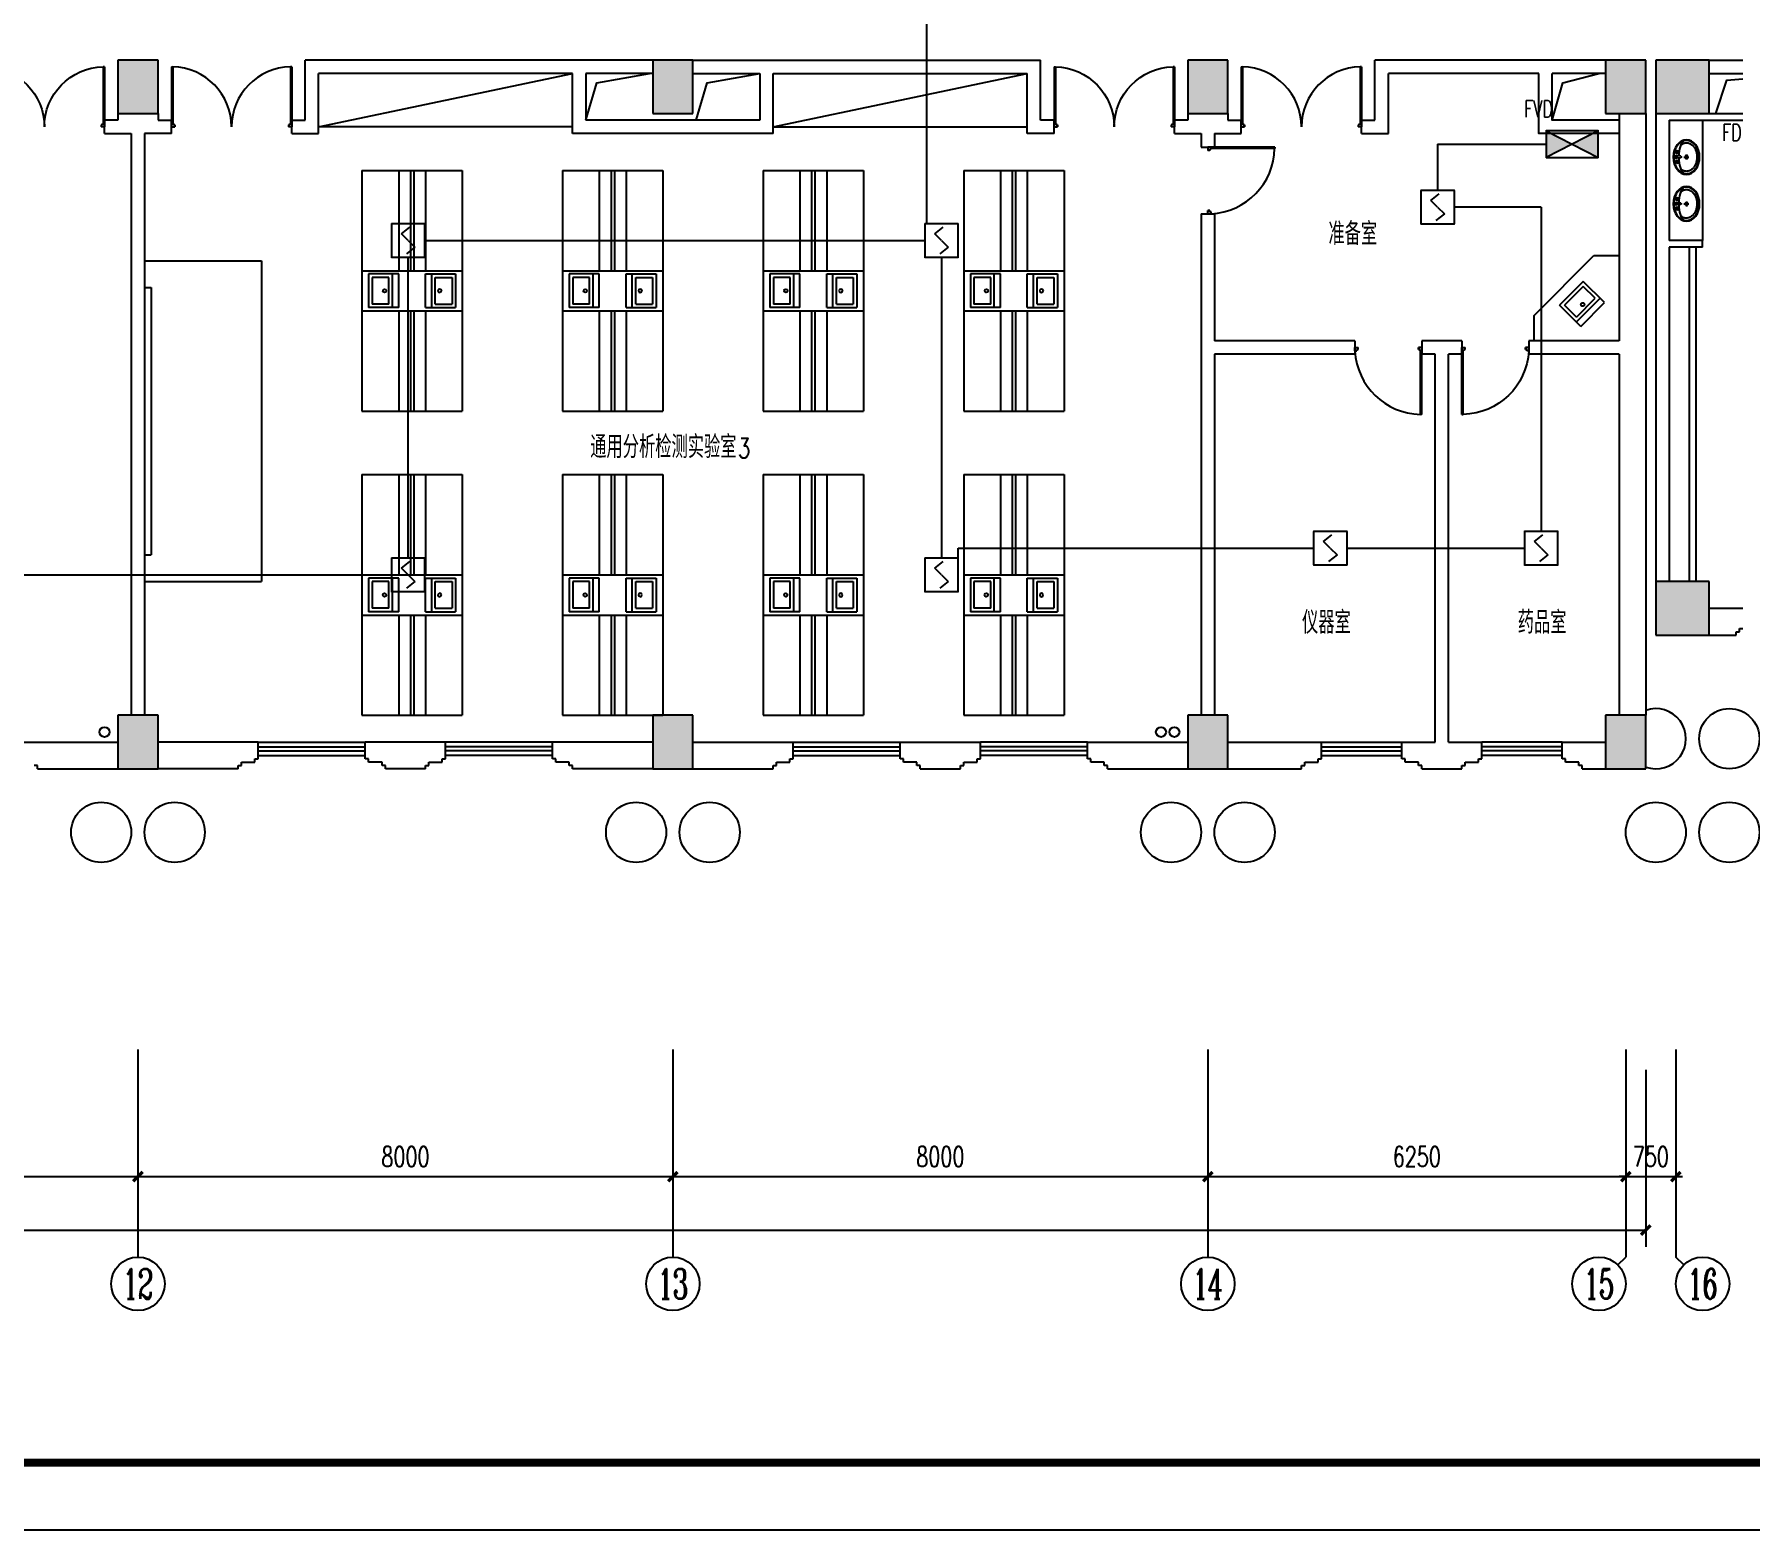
# Model space of a CAD drawing. Extents: x 190999 to 918899, y -200814 to 215286.
# Drawn here: x 259262 to 284916, y -12314 to 10053 of the extents above; entities that cross this region are included whole.
import ezdxf
from ezdxf.enums import TextEntityAlignment as Align

# ---------------------------------------------------------------- set-up
doc = ezdxf.new("R2010")
doc.units = 0
doc.header["$LTSCALE"] = 1000
doc.header["$MEASUREMENT"] = 0
doc.layers.get('Defpoints').update_dxf_attribs({"color": 1})
for name, color, linetype in [('00-EQUIP', 3, 'Continuous'), ('00-WIRE-4', 6, 'Continuous'), ('A-卫生间', 250, 'Continuous'), ('A-墙线', 2, 'Continuous'), ('A-外包装修', 250, 'Continuous'), ('A-外窗', 145, 'Continuous'), ('A-家具', 250, 'Continuous'), ('A-门', 167, 'Continuous'), ('AXIS', 3, 'Continuous'), ('AXIS_TEXT', 7, 'Continuous'), ('COLUMN', 2, 'Continuous'), ('PUB_HATCH', 250, 'Continuous'), ('图框', 189, 'Continuous'), ('房间名称', 7, 'Continuous'), ('暖通-风-说明', 3, 'Continuous'), ('洞口线', 165, 'Continuous'), ('雨水管', 151, 'Continuous')]:
    doc.layers.add(name, color=color, linetype=linetype)
doc.styles.add('_TCH_AXIS', font='COMPLEX', dxfattribs={"bigfont": 'GBCBIG'})
doc.styles.add('_TCH_DIM', font='SIMPLEX', dxfattribs={"bigfont": 'GBCBIG'})
doc.styles.add('COMPLEX', font='COMPLEX')
doc.styles.add('DIM_FONT', font='SIMPLEX', dxfattribs={"width": 0.7, "bigfont": 'GBCBIG'})
doc.styles.add('HZ-ZGBZ', font='romanc.shx', dxfattribs={"width": 0.65})
doc.styles.get("Standard").update_dxf_attribs({"font": 'simhei.ttf'})
doc.styles.add('zz-1', font='arial.ttf', dxfattribs={"width": 0.8})
doc.dimstyles.new('DIMN', dxfattribs={"dimtxt": 300, "dimasz": 100, "dimexe": 250, "dimexo": 300, "dimgap": 150, "dimtad": 1, "dimdec": 0, "dimzin": 0, "dimdsep": 46, "dimtxsty": 'DIM_FONT', "dimblk": 'ARCHTICK', "dimcen": 0.09, "dimclrt": 7, "dimazin": 2, "dimtfac": 1, "dimtdec": 0, "dimtix": 1, "dimtmove": 2, "dimatfit": 3, "dimfxl": 0, "dimtolj": 1, "dimtzin": 0, "dimarcsym": 0})

# ---------------------------------------------------------------- blocks, each defined once
blk = doc.blocks.new('TJAD_TK_A0')
at = {"layer": '图框'}
blk.add_line((973, -441.7), (2162, -441.7), dxfattribs=at)
at = {"layer": '图框', "const_width": 1.2}
blk.add_lwpolyline([(2152, -431.7), (2152, 389.3), (998, 389.3), (998, -431.7)], close=True, dxfattribs=at)
blk = doc.blocks.new('m1800')
at = {"layer": 'A-墙线'}
for p, q in [((-900, -100), (-900, 100)), ((900, -100), (900, 100))]:
    blk.add_line(p, q, dxfattribs=at)
at = {"layer": 'A-门'}
for p, q in [((-900, 900), (-900, 0)), ((-900, 900), (-880, 900)), ((-880, 900), (-880, 50)), ((880, 900), (880, 50)), ((900, 900), (880, 900)), ((900, 900), (900, 0)), ((-900, 50), (-870, 50)), ((-900, 0), (-850, 0)), ((-870, 50), (-870, 30)), ((-870, 30), (-850, 30)), ((-850, 30), (-850, 0)), ((850, 30), (850, 0)), ((870, 30), (850, 30)), ((900, 0), (850, 0)), ((870, 50), (870, 30)), ((900, 50), (870, 50))]:
    blk.add_line(p, q, dxfattribs=at)
for centre, start, end in [((-900, 0), 0, 88.7267), ((900, 0), 91.2733, 180)]:
    blk.add_arc(centre, 900, start, end, dxfattribs=at)
blk = doc.blocks.new('m1000')
at = {"layer": 'A-墙线'}
for p, q in [((0, 0), (0, 200)), ((1000, 0), (1000, 200))]:
    blk.add_line(p, q, dxfattribs=at)
at = {"layer": 'A-门'}
for p, q in [((0, 1100), (0, 100)), ((0, 1100), (20, 1100)), ((20, 1100), (20, 150)), ((0, 150), (30, 150)), ((0, 100), (50, 100)), ((30, 150), (30, 130)), ((30, 130), (50, 130)), ((50, 130), (50, 100)), ((950, 130), (950, 100)), ((970, 130), (950, 130)), ((1000, 100), (950, 100)), ((970, 150), (970, 130)), ((1000, 150), (970, 150)), ((1000, 150), (1000, 100))]:
    blk.add_line(p, q, dxfattribs=at)
blk.add_arc((0, 100), 1000, 2.866, 88.854, dxfattribs=at)
blk = doc.blocks.new('手盆')
at = {"layer": 'A-卫生间'}
for p, q in [((113, 12), (46, 16)), ((160, 0), (235, 0)), ((198, -37), (198, 38)), ((113, -11), (46, -16))]:
    blk.add_line(p, q, dxfattribs=at)
for centre, major_axis, ratio, start_param, end_param in [((198, 0), (0, 259), 0.763797, 3.141593, 9.424778), ((194, 0), (0, 259), 0.413212, 0.351725, 1.519021), ((106, 0), (0, 13.9), 0.9, 3.760941, 5.663837), ((194, 0), (0, 259), 0.413212, 1.620217, 2.789865)]:
    blk.add_ellipse(centre, major_axis=major_axis, ratio=ratio, start_param=start_param, end_param=end_param, dxfattribs=at)
for centre, major_axis in [((46, 0), (0, 15.8)), ((56, 71), (0, 20.6)), ((56, 71), (0, 15.6)), ((198, 0), (0, 23.4)), ((56, -71), (0, 20.6)), ((56, -71), (0, 15.6))]:
    blk.add_ellipse(centre, major_axis=major_axis, ratio=0.9, dxfattribs=at)
for points, knots in [([(198, -249), (204, -249), (211, -249), (228, -246), (239, -243), (260, -236), (270, -231), (290, -218), (299, -211), (317, -194), (325, -185), (340, -164), (347, -153), (360, -129), (365, -116), (374, -90), (378, -76), (383, -48), (385, -34), (387, -5), (387, 9), (385, 38), (383, 52), (377, 80), (373, 94), (364, 120), (358, 133), (345, 156), (338, 167), (323, 187), (314, 197), (296, 213), (287, 220), (267, 232), (257, 237), (236, 244), (225, 247), (204, 249), (193, 249), (171, 247), (161, 245), (140, 237), (129, 232), (110, 221), (100, 213), (82, 197), (74, 188), (58, 168), (51, 157), (38, 133), (32, 121), (23, 95), (19, 81), (13, 53), (11, 39), (9, 10), (9, -4), (10, -33), (12, -47), (18, -75), (21, -89), (30, -115), (36, -128), (48, -152), (55, -163), (70, -184), (78, -193), (96, -210), (105, -218), (125, -230), (135, -235), (156, -243), (167, -246), (184, -249), (191, -249), (198, -249)], [0, 0, 0, 0, 0.105369, 0.105369, 0.278747, 0.278747, 0.452125, 0.452125, 0.625504, 0.625504, 0.798882, 0.798882, 0.97226, 0.97226, 1.145639, 1.145639, 1.319017, 1.319017, 1.492395, 1.492395, 1.665774, 1.665774, 1.839152, 1.839152, 2.01253, 2.01253, 2.185909, 2.185909, 2.359287, 2.359287, 2.532665, 2.532665, 2.706044, 2.706044, 2.879422, 2.879422, 3.0528, 3.0528, 3.226179, 3.226179, 3.399557, 3.399557, 3.572935, 3.572935, 3.746313, 3.746313, 3.919692, 3.919692, 4.09307, 4.09307, 4.266448, 4.266448, 4.439827, 4.439827, 4.613205, 4.613205, 4.786583, 4.786583, 4.959962, 4.959962, 5.13334, 5.13334, 5.306718, 5.306718, 5.480097, 5.480097, 5.653475, 5.653475, 5.826853, 5.826853, 6.000232, 6.000232, 6.17361, 6.17361, 6.283185, 6.283185, 6.283185, 6.283185]), ([(119, -185), (121, -187), (123, -188), (130, -193), (135, -196), (146, -202), (152, -205), (163, -209), (169, -210), (180, -213), (186, -214), (194, -214), (196, -214), (198, -214), (204, -214), (209, -214), (222, -212), (229, -210), (241, -206), (245, -204), (254, -200), (259, -197), (269, -191), (275, -187), (286, -178), (291, -173), (300, -162), (304, -158), (314, -145), (319, -137), (327, -123), (329, -118), (334, -107), (336, -101), (341, -89), (343, -83), (346, -71), (348, -64), (351, -49), (352, -40), (354, -22), (355, -13), (355, 5), (355, 14), (354, 32), (352, 41), (349, 58), (348, 66), (343, 81), (341, 89), (335, 104), (332, 111), (326, 125), (322, 132), (314, 144), (310, 150), (301, 162), (296, 167), (287, 177), (281, 181), (272, 189), (267, 192), (256, 199), (250, 202), (238, 207), (233, 209), (223, 211), (217, 212), (205, 214), (198, 214), (186, 213), (181, 213), (171, 211), (166, 210), (151, 205), (141, 200), (128, 191), (123, 188), (119, 185)], [5.740897, 5.740897, 5.740897, 5.740897, 5.780874, 5.780874, 5.896829, 5.896829, 6.012784, 6.012784, 6.128739, 6.128739, 6.240697, 6.240697, 6.283185, 6.283185, 6.283185, 6.399826, 6.399826, 6.5409, 6.5409, 6.634, 6.634, 6.7271, 6.7271, 6.852188, 6.852188, 6.977276, 6.977276, 7.077377, 7.077377, 7.229977, 7.229977, 7.317389, 7.317389, 7.404801, 7.404801, 7.497094, 7.497094, 7.589386, 7.589386, 7.712334, 7.712334, 7.835281, 7.835281, 7.958228, 7.958228, 8.081175, 8.081175, 8.194983, 8.194983, 8.30879, 8.30879, 8.422598, 8.422598, 8.537599, 8.537599, 8.6526, 8.6526, 8.767602, 8.767602, 8.884432, 8.884432, 8.982435, 8.982435, 9.119467, 9.119467, 9.224191, 9.224191, 9.328914, 9.328914, 9.470087, 9.470087, 9.571187, 9.571187, 9.672288, 9.672288, 9.874489, 9.874489, 9.967059, 9.967059, 9.967059, 9.967059])]:
    blk.add_open_spline(points, degree=3, knots=knots, dxfattribs=at)
blk.add_point((46, 0), dxfattribs=at)
blk = doc.blocks.new('_ArchTick')
at = {"const_width": 0.5}
blk.add_lwpolyline([(-0.7, -0.7), (0.7, 0.7)], dxfattribs=at)
blk = doc.blocks.new('*D875')
at = {"layer": 'AXIS', "color": 0, "lineweight": -2}
for p, q in [((252812, -5433), (252812, -7283)), ((260812, -5433), (260812, -7283)), ((252812, -7033), (260812, -7033))]:
    blk.add_line(p, q, dxfattribs=at)
at = {"layer": 'Defpoints', "color": 0}
for p in [(252812, -5133), (260812, -5133), (260812, -7033)]:
    blk.add_point(p, dxfattribs=at)
at = {"layer": 'AXIS', "color": 0, "lineweight": -2, "xscale": 100, "yscale": 100, "zscale": 100, "rotation": 180}
blk.add_blockref('_ArchTick', (252812, -7033), dxfattribs=at)
at = {"layer": 'AXIS', "color": 0, "lineweight": -2, "xscale": 100, "yscale": 100, "zscale": 100}
blk.add_blockref('_ArchTick', (260812, -7033), dxfattribs=at)
at = {"layer": 'AXIS', "color": 7, "insert": (256812, -6733), "char_height": 300, "attachment_point": 5, "style": 'DIM_FONT'}
blk.add_mtext('\\A1;8000', dxfattribs=at)
blk = doc.blocks.new('*D876')
at = {"layer": 'AXIS', "color": 0, "lineweight": -2}
for p, q in [((260812, -5433), (260812, -7283)), ((268812, -5433), (268812, -7283)), ((260812, -7033), (268812, -7033))]:
    blk.add_line(p, q, dxfattribs=at)
at = {"layer": 'Defpoints', "color": 0}
for p in [(260812, -5133), (268812, -5133), (268812, -7033)]:
    blk.add_point(p, dxfattribs=at)
at = {"layer": 'AXIS', "color": 0, "lineweight": -2, "xscale": 100, "yscale": 100, "zscale": 100, "rotation": 180}
blk.add_blockref('_ArchTick', (260812, -7033), dxfattribs=at)
at = {"layer": 'AXIS', "color": 0, "lineweight": -2, "xscale": 100, "yscale": 100, "zscale": 100}
blk.add_blockref('_ArchTick', (268812, -7033), dxfattribs=at)
at = {"layer": 'AXIS', "color": 7, "insert": (264812, -6733), "char_height": 300, "attachment_point": 5, "style": 'DIM_FONT'}
blk.add_mtext('\\A1;8000', dxfattribs=at)
blk = doc.blocks.new('*D877')
at = {"layer": 'AXIS', "color": 0, "lineweight": -2}
for p, q in [((268812, -5433), (268812, -7283)), ((276812, -5433), (276812, -7283)), ((268812, -7033), (276812, -7033))]:
    blk.add_line(p, q, dxfattribs=at)
at = {"layer": 'Defpoints', "color": 0}
for p in [(268812, -5133), (276812, -5133), (276812, -7033)]:
    blk.add_point(p, dxfattribs=at)
at = {"layer": 'AXIS', "color": 0, "lineweight": -2, "xscale": 100, "yscale": 100, "zscale": 100, "rotation": 180}
blk.add_blockref('_ArchTick', (268812, -7033), dxfattribs=at)
at = {"layer": 'AXIS', "color": 0, "lineweight": -2, "xscale": 100, "yscale": 100, "zscale": 100}
blk.add_blockref('_ArchTick', (276812, -7033), dxfattribs=at)
at = {"layer": 'AXIS', "color": 7, "insert": (272812, -6733), "char_height": 300, "attachment_point": 5, "style": 'DIM_FONT'}
blk.add_mtext('\\A1;8000', dxfattribs=at)
blk = doc.blocks.new('*D878')
at = {"layer": 'AXIS', "color": 0, "lineweight": -2}
for p, q in [((276812, -5433), (276812, -7283)), ((283062, -5433), (283062, -7283)), ((276812, -7033), (283062, -7033))]:
    blk.add_line(p, q, dxfattribs=at)
at = {"layer": 'Defpoints', "color": 0}
for p in [(276812, -5133), (283062, -5133), (283062, -7033)]:
    blk.add_point(p, dxfattribs=at)
at = {"layer": 'AXIS', "color": 0, "lineweight": -2, "xscale": 100, "yscale": 100, "zscale": 100, "rotation": 180}
blk.add_blockref('_ArchTick', (276812, -7033), dxfattribs=at)
at = {"layer": 'AXIS', "color": 0, "lineweight": -2, "xscale": 100, "yscale": 100, "zscale": 100}
blk.add_blockref('_ArchTick', (283062, -7033), dxfattribs=at)
at = {"layer": 'AXIS', "color": 7, "insert": (279937, -6733), "char_height": 300, "attachment_point": 5, "style": 'DIM_FONT'}
blk.add_mtext('\\A1;6250', dxfattribs=at)
blk = doc.blocks.new('*D879')
at = {"layer": 'AXIS', "color": 0, "lineweight": -2}
for p, q in [((283062, -5433), (283062, -7283)), ((283812, -5433), (283812, -7283)), ((283062, -7033), (282962, -7033)), ((283062, -7033), (283812, -7033)), ((283812, -7033), (283912, -7033))]:
    blk.add_line(p, q, dxfattribs=at)
at = {"layer": 'Defpoints', "color": 0}
for p in [(283062, -5133), (283812, -5133), (283812, -7033)]:
    blk.add_point(p, dxfattribs=at)
at = {"layer": 'AXIS', "color": 0, "lineweight": -2, "xscale": 100, "yscale": 100, "zscale": 100}
blk.add_blockref('_ArchTick', (283062, -7033), dxfattribs=at)
at = {"layer": 'AXIS', "color": 0, "lineweight": -2, "xscale": 100, "yscale": 100, "zscale": 100, "rotation": 180}
blk.add_blockref('_ArchTick', (283812, -7033), dxfattribs=at)
at = {"layer": 'AXIS', "color": 7, "insert": (283437, -6733), "char_height": 300, "attachment_point": 5, "style": 'DIM_FONT'}
blk.add_mtext('\\A1;750', dxfattribs=at)
blk = doc.blocks.new('*D880')
at = {"layer": 'AXIS', "color": 0, "lineweight": -2}
for p, q in [((206112, -5433), (206112, -8083)), ((283362, -5433), (283362, -8083)), ((206112, -7833), (283362, -7833))]:
    blk.add_line(p, q, dxfattribs=at)
at = {"layer": 'Defpoints', "color": 0}
for p in [(206112, -5133), (283362, -5133), (283362, -7833)]:
    blk.add_point(p, dxfattribs=at)
at = {"layer": 'AXIS', "color": 0, "lineweight": -2, "xscale": 100, "yscale": 100, "zscale": 100, "rotation": 180}
blk.add_blockref('_ArchTick', (206112, -7833), dxfattribs=at)
at = {"layer": 'AXIS', "color": 0, "lineweight": -2, "xscale": 100, "yscale": 100, "zscale": 100}
blk.add_blockref('_ArchTick', (283362, -7833), dxfattribs=at)
at = {"layer": 'AXIS', "color": 7, "insert": (244737, -7533), "char_height": 300, "attachment_point": 5, "style": 'DIM_FONT'}
blk.add_mtext('\\A1;77250', dxfattribs=at)
blk = doc.blocks.new('_AXISO')
blk.add_circle((0, 0), 0.5)
at = {"layer": 'AXIS_TEXT', "style": 'COMPLEX', "width": 1.041667}
blk.add_attdef('A', text='', height=0.56, dxfattribs=at).set_placement((-0.25, -0.28), (0.25, -0.28), align=Align.FIT)
blk = doc.blocks.new('$plan$00001609')
at = {"linetype": 'Continuous'}
for p, q in [((0, -251), (0, 251)), ((0, 251), (450, 251)), ((93, -251), (93, 251)), ((146, -199), (146, 199)), ((146, 199), (397, 199)), ((397, 199), (397, -199)), ((450, 251), (450, -251)), ((0, -251), (450, -251)), ((146, -199), (397, -199))]:
    blk.add_line(p, q, dxfattribs=at)
blk.add_line((238, 2), (238, 0))
blk.add_arc((212, 0), 26, 4.716, 0, dxfattribs=at)
at = {"style": 'zz-1'}
for tag in ['YSIZE', 'XSIZE']:
    blk.add_attdef(tag, (0, 0), '', height=0.5, dxfattribs=at)
blk = doc.blocks.new('_LINKPT1')
at = {"color": 0}
blk.add_line((0, 0), (0, 0), dxfattribs=at)
blk = doc.blocks.new('3S1KCGW2')
for p, q in [((0.5, 0.5), (-0.5, 0.5)), ((-0.5, 0.5), (-0.5, -0.5)), ((-0.2, 0.2), (0.05, 0.4)), ((0, 0), (-0.2, 0.2)), ((0, 0), (0.2, -0.2)), ((0.5, -0.5), (0.5, 0.5)), ((-0.5, -0.5), (0.5, -0.5)), ((0.2, -0.2), (-0.05, -0.4))]:
    blk.add_line(p, q)
at = {"const_width": 0.04, "flags": 128}
blk.add_lwpolyline([(-0.5, -0.5), (-0.5, 0.5), (0.5, 0.5), (0.5, -0.5)], close=True, dxfattribs=at)
at = {"xscale": 0.002, "yscale": 0.002, "zscale": 0.002}
for p in [(-0.5, 0), (0, 0.5), (0.5, 0), (0, -0.5)]:
    blk.add_blockref('_LINKPT1', p, dxfattribs=at)
at = {"flags": 9}
blk.add_attdef('A', (0, 0), '', height=0.00002, dxfattribs=at)
blk = doc.blocks.new('6H2KALM6')
for p, q in [((-0.78, 0.4), (0.78, -0.4)), ((0.78, 0.4), (-0.78, -0.4)), ((0.78, 0.4), (-0.78, 0.4)), ((-0.78, 0.4), (-0.78, -0.4)), ((0.78, -0.4), (0.78, 0.4)), ((-0.78, -0.4), (0.78, -0.4))]:
    blk.add_line(p, q)
at = {"const_width": 0.04}
blk.add_lwpolyline([(-0.78, 0.4), (-0.78, -0.4), (0.78, -0.4), (0.78, 0.4)], close=True, dxfattribs=at)
for points in [[(-0.78, 0.4), (0, 0), (-0.78, -0.4)], [(0.78, 0.4), (0, 0), (0.78, -0.4)]]:
    blk.add_solid(points)
at = {"xscale": 0.002, "yscale": 0.002, "zscale": 0.002}
for p in [(-0.78, 0), (0, 0.4), (0.78, 0), (0, -0.4)]:
    blk.add_blockref('_LINKPT1', p, dxfattribs=at)
at = {"flags": 9}
blk.add_attdef('A', (0, 0), '', height=0.00002, dxfattribs=at)

msp = doc.modelspace()

# ---------------------------------------------------------------- hatches: boundary and pattern name
at = {"layer": 'PUB_HATCH'}
for points in [[(261111.6, 9667.4), (260511.6, 9667.4), (260511.6, 8867.4), (261111.6, 8867.4)], [(269111.6, 9667.4), (268511.6, 9667.4), (268511.6, 8867.4), (269111.6, 8867.4)], [(277111.6, 9667.4), (276511.6, 9667.4), (276511.6, 8867.4), (277111.6, 8867.4)], [(283361.6, 9667.4), (282761.6, 9667.4), (282761.6, 8867.4), (283361.6, 8867.4)], [(284311.6, 9667.4), (283511.6, 9667.4), (283511.6, 8867.4), (284311.6, 8867.4)], [(284311.6, 1867.4), (283511.6, 1867.4), (283511.6, 1067.4), (284311.6, 1067.4)], [(261111.6, -132.6), (260511.6, -132.6), (260511.6, -932.6), (261111.6, -932.6)], [(269111.6, -132.6), (268511.6, -132.6), (268511.6, -932.6), (269111.6, -932.6)], [(277111.6, -132.6), (276511.6, -132.6), (276511.6, -932.6), (277111.6, -932.6)], [(283361.6, -132.6), (282761.6, -132.6), (282761.6, -932.6), (283361.6, -932.6)]]:
    msp.add_hatch(color=256, dxfattribs=at).paths.add_polyline_path(points)

# ---------------------------------------------------------------- linework, layer by layer
at = {"layer": '00-WIRE-4'}
for p, q in [((272611.6, 7217.4), (272611.6, 11117.4)), ((280249.1, 8411.5), (280249.1, 7717.4)), ((280249.1, 8411.5), (281871.6, 8411.5)), ((281797.2, 7467.4), (280499.1, 7467.4)), ((281797.2, 7467.4), (281797.2, 2617.4)), ((265103.5, 6967.4), (272578.3, 6967.4)), ((264853.5, 2217.4), (264853.5, 6717.4)), ((272828.3, 6717.4), (272828.3, 2217.4)), ((273078.3, 2367.4), (278393.9, 2367.4)), ((273078.3, 2217.4), (273078.3, 2367.4)), ((278893.9, 2367.4), (281547.2, 2367.4)), ((257066.5, 1967.4), (264603.5, 1967.4))]:
    msp.add_line(p, q, dxfattribs=at)
at = {"layer": 'A-卫生间'}
for p, q in [((284211.6, 8767.4), (284211.6, 6967.4)), ((284011.6, 6867.4), (284011.6, 1867.4)), ((284111.6, 6867.4), (284111.6, 1867.4))]:
    msp.add_line(p, q, dxfattribs=at)
at = {"layer": 'A-墙线'}
for p, q in [((268511.6, 9667.4), (263311.6, 9667.4)), ((263311.6, 8767.4), (263311.6, 9667.4)), ((269111.6, 9667.4), (274311.6, 9667.4)), ((274311.6, 8767.4), (274311.6, 9667.4)), ((282761.6, 9667.4), (279311.6, 9667.4)), ((279311.6, 8767.4), (279311.6, 9667.4)), ((284311.6, 9667.4), (284811.6, 9667.4)), ((267311.6, 9467.4), (263511.6, 9467.4)), ((263511.6, 8567.4), (263511.6, 9467.4)), ((267311.6, 8567.4), (267311.6, 9467.4)), ((268511.6, 9467.4), (267511.6, 9467.4)), ((267511.6, 9467.4), (267511.6, 8767.4)), ((269111.6, 9467.4), (270111.6, 9467.4)), ((270111.6, 9467.4), (270111.6, 8767.4)), ((270311.6, 9467.4), (274111.6, 9467.4)), ((270311.6, 8567.4), (270311.6, 9467.4)), ((274111.6, 8567.4), (274111.6, 9467.4)), ((281761.6, 9467.4), (279511.6, 9467.4)), ((279511.6, 8567.4), (279511.6, 9467.4)), ((282761.6, 9467.4), (281961.6, 9467.4)), ((284311.6, 9467.4), (284811.6, 9467.4)), ((260511.6, 8767.4), (260311.6, 8767.4)), ((260511.6, 8867.4), (260511.6, 8767.4)), ((261111.6, 8867.4), (261111.6, 8767.4)), ((261111.6, 8767.4), (261311.6, 8767.4)), ((263111.6, 8767.4), (263311.6, 8767.4)), ((270111.6, 8767.4), (267511.6, 8767.4)), ((274511.6, 8767.4), (274311.6, 8767.4)), ((276511.6, 8767.4), (276311.6, 8767.4)), ((276511.6, 8867.4), (276511.6, 8767.4)), ((277111.6, 8867.4), (277111.6, 8767.4)), ((277111.6, 8767.4), (277311.6, 8767.4)), ((279111.6, 8767.4), (279311.6, 8767.4)), ((282961.6, 8867.4), (282961.6, 5467.4)), ((283361.6, 8867.4), (283361.6, -132.6)), ((283511.6, 8867.4), (283511.6, 1867.4)), ((283711.6, 8767.4), (284811.6, 8767.4)), ((283711.6, 8767.4), (283711.6, 6967.4)), ((284311.6, 8867.4), (284811.6, 8867.4)), ((260311.6, 8567.4), (260711.6, 8567.4)), ((260711.6, 8567.4), (260711.6, -132.6)), ((260911.6, 8567.4), (260911.6, -132.6)), ((261311.6, 8567.4), (260911.6, 8567.4)), ((263111.6, 8567.4), (263511.6, 8567.4)), ((270311.6, 8567.4), (267311.6, 8567.4)), ((274511.6, 8567.4), (274111.6, 8567.4)), ((276311.6, 8567.4), (276711.6, 8567.4)), ((276711.6, 8567.4), (276711.6, 8367.4)), ((276911.6, 8567.4), (276911.6, 8367.4)), ((276911.6, 8567.4), (277311.6, 8567.4)), ((279111.6, 8567.4), (279511.6, 8567.4)), ((276711.6, 7367.4), (276711.6, -132.6)), ((276911.6, 7367.4), (276911.6, 5467.4)), ((284211.6, 6967.4), (283711.6, 6967.4)), ((284211.6, 6867.4), (284211.6, 6967.4)), ((283711.6, 6867.4), (283711.6, 1867.4)), ((284211.6, 6867.4), (283711.6, 6867.4)), ((279011.6, 5467.4), (276911.6, 5467.4)), ((280611.6, 5467.4), (280011.6, 5467.4)), ((282961.6, 5467.4), (281611.6, 5467.4)), ((276911.6, 5267.4), (276911.6, -132.6)), ((279011.6, 5267.4), (276911.6, 5267.4)), ((280211.6, 5267.4), (280011.6, 5267.4)), ((280211.6, -532.6), (280211.6, 5267.4)), ((280611.6, 5267.4), (280411.6, 5267.4)), ((280411.6, -532.6), (280411.6, 5267.4)), ((282961.6, 5267.4), (281611.6, 5267.4)), ((282961.6, 5267.4), (282961.6, -132.6)), ((284811.6, 1467.4), (284311.6, 1467.4)), ((284311.6, 1067.4), (284711.6, 1067.4)), ((284711.6, 1067.4), (284711.6, 1117.4)), ((284711.6, 1117.4), (284761.6, 1117.4)), ((284761.6, 1117.4), (284761.6, 1167.4)), ((284761.6, 1167.4), (284811.6, 1167.4)), ((259011.6, -532.6), (260511.6, -532.6)), ((262611.6, -532.6), (261111.6, -532.6)), ((262611.6, -782.6), (262611.6, -532.6)), ((265411.6, -532.6), (264211.6, -532.6)), ((264211.6, -782.6), (264211.6, -532.6)), ((265411.6, -782.6), (265411.6, -532.6)), ((268511.6, -532.6), (267011.6, -532.6)), ((267011.6, -782.6), (267011.6, -532.6)), ((269111.6, -532.6), (270611.6, -532.6)), ((270611.6, -782.6), (270611.6, -532.6)), ((272211.6, -532.6), (273411.6, -532.6)), ((272211.6, -782.6), (272211.6, -532.6)), ((273411.6, -782.6), (273411.6, -532.6)), ((275011.6, -532.6), (276511.6, -532.6)), ((275011.6, -782.6), (275011.6, -532.6)), ((277111.6, -532.6), (278511.6, -532.6)), ((278511.6, -782.6), (278511.6, -532.6)), ((279711.6, -532.6), (280211.6, -532.6)), ((279711.6, -782.6), (279711.6, -532.6)), ((280411.6, -532.6), (280911.6, -532.6)), ((280911.6, -782.6), (280911.6, -532.6)), ((282111.6, -532.6), (282761.6, -532.6)), ((282111.6, -782.6), (282111.6, -532.6)), ((259311.6, -882.6), (259261.6, -882.6)), ((259311.6, -932.6), (259311.6, -882.6)), ((259311.6, -932.6), (260511.6, -932.6)), ((262311.6, -932.6), (261111.6, -932.6)), ((262311.6, -932.6), (262311.6, -882.6)), ((262311.6, -882.6), (262361.6, -882.6)), ((262361.6, -882.6), (262361.6, -832.6)), ((262361.6, -832.6), (262561.6, -832.6)), ((262561.6, -782.6), (262611.6, -782.6)), ((262561.6, -832.6), (262561.6, -782.6)), ((264261.6, -782.6), (264211.6, -782.6)), ((264261.6, -832.6), (264261.6, -782.6)), ((264461.6, -832.6), (264261.6, -832.6)), ((264461.6, -882.6), (264461.6, -832.6)), ((264511.6, -882.6), (264461.6, -882.6)), ((264511.6, -932.6), (264511.6, -882.6)), ((265111.6, -932.6), (264511.6, -932.6)), ((265111.6, -932.6), (265111.6, -882.6)), ((265111.6, -882.6), (265161.6, -882.6)), ((265161.6, -882.6), (265161.6, -832.6)), ((265161.6, -832.6), (265361.6, -832.6)), ((265361.6, -782.6), (265411.6, -782.6)), ((265361.6, -832.6), (265361.6, -782.6)), ((267061.6, -782.6), (267011.6, -782.6)), ((267061.6, -832.6), (267061.6, -782.6)), ((267261.6, -832.6), (267061.6, -832.6)), ((267261.6, -882.6), (267261.6, -832.6)), ((267311.6, -882.6), (267261.6, -882.6)), ((267311.6, -932.6), (267311.6, -882.6)), ((268511.6, -932.6), (267311.6, -932.6)), ((269111.6, -932.6), (270311.6, -932.6)), ((270311.6, -932.6), (270311.6, -882.6)), ((270311.6, -882.6), (270361.6, -882.6)), ((270361.6, -882.6), (270361.6, -832.6)), ((270361.6, -832.6), (270561.6, -832.6)), ((270561.6, -782.6), (270611.6, -782.6)), ((270561.6, -832.6), (270561.6, -782.6)), ((272261.6, -782.6), (272211.6, -782.6)), ((272261.6, -832.6), (272261.6, -782.6)), ((272461.6, -832.6), (272261.6, -832.6)), ((272461.6, -882.6), (272461.6, -832.6)), ((272511.6, -882.6), (272461.6, -882.6)), ((272511.6, -932.6), (272511.6, -882.6)), ((272511.6, -932.6), (273111.6, -932.6)), ((273111.6, -932.6), (273111.6, -882.6)), ((273111.6, -882.6), (273161.6, -882.6)), ((273161.6, -882.6), (273161.6, -832.6)), ((273161.6, -832.6), (273361.6, -832.6)), ((273361.6, -782.6), (273411.6, -782.6)), ((273361.6, -832.6), (273361.6, -782.6)), ((275061.6, -782.6), (275011.6, -782.6)), ((275061.6, -832.6), (275061.6, -782.6)), ((275261.6, -832.6), (275061.6, -832.6)), ((275261.6, -882.6), (275261.6, -832.6)), ((275311.6, -882.6), (275261.6, -882.6)), ((275311.6, -932.6), (275311.6, -882.6)), ((275311.6, -932.6), (276511.6, -932.6)), ((277111.6, -932.6), (278211.6, -932.6)), ((278211.6, -932.6), (278211.6, -882.6)), ((278211.6, -882.6), (278261.6, -882.6)), ((278261.6, -882.6), (278261.6, -832.6)), ((278261.6, -832.6), (278461.6, -832.6)), ((278461.6, -782.6), (278511.6, -782.6)), ((278461.6, -832.6), (278461.6, -782.6)), ((279761.6, -782.6), (279711.6, -782.6)), ((279761.6, -832.6), (279761.6, -782.6)), ((279961.6, -832.6), (279761.6, -832.6)), ((279961.6, -882.6), (279961.6, -832.6)), ((280011.6, -882.6), (279961.6, -882.6)), ((280011.6, -932.6), (280011.6, -882.6)), ((280011.6, -932.6), (280611.6, -932.6)), ((280611.6, -932.6), (280611.6, -882.6)), ((280611.6, -882.6), (280661.6, -882.6)), ((280661.6, -882.6), (280661.6, -832.6)), ((280661.6, -832.6), (280861.6, -832.6)), ((280861.6, -782.6), (280911.6, -782.6)), ((280861.6, -832.6), (280861.6, -782.6)), ((282161.6, -782.6), (282111.6, -782.6)), ((282161.6, -832.6), (282161.6, -782.6)), ((282361.6, -832.6), (282161.6, -832.6)), ((282361.6, -882.6), (282361.6, -832.6)), ((282411.6, -882.6), (282361.6, -882.6)), ((282411.6, -932.6), (282411.6, -882.6)), ((282411.6, -932.6), (282761.6, -932.6))]:
    msp.add_line(p, q, dxfattribs=at)
for points in [[(282961.6, 8567.4), (281761.6, 8567.4), (281761.6, 9467.4)], [(282661.6, 8767.4), (281961.6, 8767.4), (281961.6, 9467.4)], [(282961.6, 8767.4), (281961.6, 8767.4), (281961.6, 9467.4)]]:
    msp.add_lwpolyline(points, dxfattribs=at)
at = {"layer": 'A-外包装修'}
for centre in [(284611.6, -482.6), (260261.6, -1882.6), (261361.6, -1882.6), (268261.6, -1882.6), (269361.6, -1882.6), (276261.6, -1882.6), (277361.6, -1882.6), (283511.6, -1882.6), (284611.6, -1882.6)]:
    msp.add_circle(centre, 450, dxfattribs=at)
msp.add_arc((283511.6, -482.6), 450, 250.52878, 109.47122, dxfattribs=at)
at = {"layer": 'A-外窗'}
for p, q in [((262611.6, -532.6), (264211.6, -532.6)), ((262611.6, -602.6), (264211.6, -602.6)), ((262611.6, -662.6), (264211.6, -662.6)), ((262611.6, -732.6), (264211.6, -732.6)), ((267011.6, -532.6), (265411.6, -532.6)), ((267011.6, -602.6), (265411.6, -602.6)), ((267011.6, -662.6), (265411.6, -662.6)), ((267011.6, -732.6), (265411.6, -732.6)), ((270611.6, -532.6), (272211.6, -532.6)), ((270611.6, -602.6), (272211.6, -602.6)), ((270611.6, -662.6), (272211.6, -662.6)), ((270611.6, -732.6), (272211.6, -732.6)), ((275011.6, -532.6), (273411.6, -532.6)), ((275011.6, -602.6), (273411.6, -602.6)), ((275011.6, -662.6), (273411.6, -662.6)), ((275011.6, -732.6), (273411.6, -732.6)), ((278511.6, -532.6), (279711.6, -532.6)), ((278511.6, -602.6), (279711.6, -602.6)), ((278511.6, -662.6), (279711.6, -662.6)), ((278511.6, -732.6), (279711.6, -732.6)), ((282111.6, -532.6), (280911.6, -532.6)), ((282111.6, -602.6), (280911.6, -602.6)), ((282111.6, -662.6), (280911.6, -662.6)), ((282111.6, -732.6), (280911.6, -732.6))]:
    msp.add_line(p, q, dxfattribs=at)
at = {"layer": 'A-家具'}
for p, q in [((263511.6, 8667.4), (267311.6, 9467.4)), ((270311.6, 8667.4), (274111.6, 9467.4)), ((267311.6, 8667.4), (263511.6, 8667.4)), ((270311.6, 8667.4), (274111.6, 8667.4)), ((264161.6, 8017.4), (264161.6, 4417.4)), ((264161.6, 8017.4), (265661.6, 8017.4)), ((264711.6, 8017.4), (264711.6, 6517.4)), ((264886.6, 8017.4), (264886.6, 6517.4)), ((264936.6, 8017.4), (264936.6, 6517.4)), ((265111.6, 8017.4), (265111.6, 6517.4)), ((265661.6, 8017.4), (265661.6, 4417.4)), ((267161.6, 8017.4), (267161.6, 4417.4)), ((267161.6, 8017.4), (268661.6, 8017.4)), ((267711.6, 8017.4), (267711.6, 6517.4)), ((267886.6, 8017.4), (267886.6, 6517.4)), ((267936.6, 8017.4), (267936.6, 6517.4)), ((268111.6, 8017.4), (268111.6, 6517.4)), ((268661.6, 8017.4), (268661.6, 4417.4)), ((270161.6, 8017.4), (270161.6, 4417.4)), ((270161.6, 8017.4), (271661.6, 8017.4)), ((270711.6, 8017.4), (270711.6, 6517.4)), ((270886.6, 8017.4), (270886.6, 6517.4)), ((270936.6, 8017.4), (270936.6, 6517.4)), ((271111.6, 8017.4), (271111.6, 6517.4)), ((271661.6, 8017.4), (271661.6, 4417.4)), ((273161.6, 8017.4), (273161.6, 4417.4)), ((273161.6, 8017.4), (274661.6, 8017.4)), ((273711.6, 8017.4), (273711.6, 6517.4)), ((273886.6, 8017.4), (273886.6, 6517.4)), ((273936.6, 8017.4), (273936.6, 6517.4)), ((274111.6, 8017.4), (274111.6, 6517.4)), ((274661.6, 8017.4), (274661.6, 4417.4)), ((281686.6, 5842.4), (282586.6, 6742.4)), ((282586.6, 6742.4), (282961.6, 6742.4)), ((260911.6, 6667.4), (262661.6, 6667.4)), ((262661.6, 6667.4), (262661.6, 1867.4)), ((264161.6, 6517.4), (265661.6, 6517.4)), ((267161.6, 6517.4), (268661.6, 6517.4)), ((270161.6, 6517.4), (271661.6, 6517.4)), ((273161.6, 6517.4), (274661.6, 6517.4)), ((260911.6, 6267.4), (261011.6, 6267.4)), ((261011.6, 6267.4), (261011.6, 2267.4)), ((264161.6, 5917.4), (265661.6, 5917.4)), ((264711.6, 5917.4), (264711.6, 4417.4)), ((264886.6, 5917.4), (264886.6, 4417.4)), ((264936.6, 5917.4), (264936.6, 4417.4)), ((265111.6, 5917.4), (265111.6, 4417.4)), ((267161.6, 5917.4), (268661.6, 5917.4)), ((267711.6, 5917.4), (267711.6, 4417.4)), ((267886.6, 5917.4), (267886.6, 4417.4)), ((267936.6, 5917.4), (267936.6, 4417.4)), ((268111.6, 5917.4), (268111.6, 4417.4)), ((270161.6, 5917.4), (271661.6, 5917.4)), ((270711.6, 5917.4), (270711.6, 4417.4)), ((270886.6, 5917.4), (270886.6, 4417.4)), ((270936.6, 5917.4), (270936.6, 4417.4)), ((271111.6, 5917.4), (271111.6, 4417.4)), ((273161.6, 5917.4), (274661.6, 5917.4)), ((273711.6, 5917.4), (273711.6, 4417.4)), ((273886.6, 5917.4), (273886.6, 4417.4)), ((273936.6, 5917.4), (273936.6, 4417.4)), ((274111.6, 5917.4), (274111.6, 4417.4)), ((281686.6, 5842.4), (281686.6, 5467.4)), ((264161.6, 4417.4), (265661.6, 4417.4)), ((267161.6, 4417.4), (268661.6, 4417.4)), ((270161.6, 4417.4), (271661.6, 4417.4)), ((273161.6, 4417.4), (274661.6, 4417.4)), ((264161.6, 3467.4), (264161.6, -132.6)), ((264161.6, 3467.4), (265661.6, 3467.4)), ((264711.6, 3467.4), (264711.6, 1967.4)), ((264886.6, 3467.4), (264886.6, 1967.4)), ((264936.6, 3467.4), (264936.6, 1967.4)), ((265111.6, 3467.4), (265111.6, 1967.4)), ((265661.6, 3467.4), (265661.6, -132.6)), ((267161.6, 3467.4), (267161.6, -132.6)), ((267161.6, 3467.4), (268661.6, 3467.4)), ((267711.6, 3467.4), (267711.6, 1967.4)), ((267886.6, 3467.4), (267886.6, 1967.4)), ((267936.6, 3467.4), (267936.6, 1967.4)), ((268111.6, 3467.4), (268111.6, 1967.4)), ((268661.6, 3467.4), (268661.6, -132.6)), ((270161.6, 3467.4), (270161.6, -132.6)), ((270161.6, 3467.4), (271661.6, 3467.4)), ((270711.6, 3467.4), (270711.6, 1967.4)), ((270886.6, 3467.4), (270886.6, 1967.4)), ((270936.6, 3467.4), (270936.6, 1967.4)), ((271111.6, 3467.4), (271111.6, 1967.4)), ((271661.6, 3467.4), (271661.6, -132.6)), ((273161.6, 3467.4), (273161.6, -132.6)), ((273161.6, 3467.4), (274661.6, 3467.4)), ((273711.6, 3467.4), (273711.6, 1967.4)), ((273886.6, 3467.4), (273886.6, 1967.4)), ((273936.6, 3467.4), (273936.6, 1967.4)), ((274111.6, 3467.4), (274111.6, 1967.4)), ((274661.6, 3467.4), (274661.6, -132.6)), ((260911.6, 2267.4), (261011.6, 2267.4)), ((260911.6, 1867.4), (262661.6, 1867.4)), ((264161.6, 1967.4), (265661.6, 1967.4)), ((267161.6, 1967.4), (268661.6, 1967.4)), ((270161.6, 1967.4), (271661.6, 1967.4)), ((273161.6, 1967.4), (274661.6, 1967.4)), ((264161.6, 1367.4), (265661.6, 1367.4)), ((264711.6, 1367.4), (264711.6, -132.6)), ((264886.6, 1367.4), (264886.6, -132.6)), ((264936.6, 1367.4), (264936.6, -132.6)), ((265111.6, 1367.4), (265111.6, -132.6)), ((267161.6, 1367.4), (268661.6, 1367.4)), ((267711.6, 1367.4), (267711.6, -132.6)), ((267886.6, 1367.4), (267886.6, -132.6)), ((267936.6, 1367.4), (267936.6, -132.6)), ((268111.6, 1367.4), (268111.6, -132.6)), ((270161.6, 1367.4), (271661.6, 1367.4)), ((270711.6, 1367.4), (270711.6, -132.6)), ((270886.6, 1367.4), (270886.6, -132.6)), ((270936.6, 1367.4), (270936.6, -132.6)), ((271111.6, 1367.4), (271111.6, -132.6)), ((273161.6, 1367.4), (274661.6, 1367.4)), ((273711.6, 1367.4), (273711.6, -132.6)), ((273886.6, 1367.4), (273886.6, -132.6)), ((273936.6, 1367.4), (273936.6, -132.6)), ((274111.6, 1367.4), (274111.6, -132.6)), ((264161.6, -132.6), (265661.6, -132.6)), ((267161.6, -132.6), (268661.6, -132.6)), ((270161.6, -132.6), (271661.6, -132.6)), ((273161.6, -132.6), (274661.6, -132.6))]:
    msp.add_line(p, q, dxfattribs=at)
at = {"layer": 'AXIS'}
for p, q in [((260811.6, -5132.6), (260811.6, -8236.3)), ((268811.6, -5132.6), (268811.6, -8236.3)), ((276811.6, -5132.6), (276811.6, -8236.3)), ((283061.6, -5132.6), (283061.6, -8236.3)), ((283811.6, -5132.6), (283811.6, -8236.3)), ((282944.5, -8353.5), (283061.6, -8236.3)), ((283928.8, -8353.5), (283811.6, -8236.3))]:
    msp.add_line(p, q, dxfattribs=at)
at = {"layer": 'COLUMN'}
for p, q in [((261111.6, 9667.4), (260511.6, 9667.4)), ((260511.6, 9667.4), (260511.6, 8867.4)), ((261111.6, 8867.4), (261111.6, 9667.4)), ((269111.6, 9667.4), (268511.6, 9667.4)), ((268511.6, 9667.4), (268511.6, 8867.4)), ((269111.6, 8867.4), (269111.6, 9667.4)), ((277111.6, 9667.4), (276511.6, 9667.4)), ((276511.6, 9667.4), (276511.6, 8867.4)), ((277111.6, 8867.4), (277111.6, 9667.4)), ((283361.6, 9667.4), (282761.6, 9667.4)), ((282761.6, 9667.4), (282761.6, 8867.4)), ((283361.6, 8867.4), (283361.6, 9667.4)), ((284311.6, 9667.4), (283511.6, 9667.4)), ((283511.6, 9667.4), (283511.6, 8867.4)), ((284311.6, 8867.4), (284311.6, 9667.4)), ((260511.6, 8867.4), (261111.6, 8867.4)), ((268511.6, 8867.4), (269111.6, 8867.4)), ((276511.6, 8867.4), (277111.6, 8867.4)), ((282761.6, 8867.4), (283361.6, 8867.4)), ((283511.6, 8867.4), (284311.6, 8867.4)), ((284311.6, 1867.4), (283511.6, 1867.4)), ((283511.6, 1867.4), (283511.6, 1067.4)), ((284311.6, 1067.4), (284311.6, 1867.4)), ((283511.6, 1067.4), (284311.6, 1067.4)), ((261111.6, -132.6), (260511.6, -132.6)), ((260511.6, -132.6), (260511.6, -932.6)), ((261111.6, -932.6), (261111.6, -132.6)), ((269111.6, -132.6), (268511.6, -132.6)), ((268511.6, -132.6), (268511.6, -932.6)), ((269111.6, -932.6), (269111.6, -132.6)), ((277111.6, -132.6), (276511.6, -132.6)), ((276511.6, -132.6), (276511.6, -932.6)), ((277111.6, -932.6), (277111.6, -132.6)), ((283361.6, -132.6), (282761.6, -132.6)), ((282761.6, -132.6), (282761.6, -932.6)), ((283361.6, -932.6), (283361.6, -132.6)), ((260511.6, -932.6), (261111.6, -932.6)), ((268511.6, -932.6), (269111.6, -932.6)), ((276511.6, -932.6), (277111.6, -932.6)), ((282761.6, -932.6), (283361.6, -932.6))]:
    msp.add_line(p, q, dxfattribs=at)
at = {"layer": '洞口线', "ltscale": 2}
for points in [[(267511.6, 8767.4), (267672.6, 9329.5), (268461.6, 9467.4)], [(269161.6, 8767.4), (269322.6, 9329.5), (270111.6, 9467.4)], [(281961.6, 8767.4), (282122.6, 9329.5), (282661.6, 9467.4)], [(284411.6, 8867.4), (284572.6, 9367.4), (284811.6, 9385.2)]]:
    msp.add_lwpolyline(points, dxfattribs=at)
at = {"layer": '雨水管'}
for centre in [(260311.6, -382.6), (276111.6, -382.6), (276311.6, -382.6)]:
    msp.add_circle(centre, 75, dxfattribs=at)

# ---------------------------------------------------------------- block references
at = {"xscale": -1, "rotation": 180}
for p in [(283771.6, 8217.4), (283771.6, 7517.4)]:
    msp.add_blockref('手盆', p, dxfattribs=at)
at = {"layer": '00-EQUIP', "xscale": 500, "yscale": 500, "zscale": 500}
msp.add_blockref('6H2KALM6', (282261.6, 8411.5), dxfattribs=at)
at = {"layer": '00-EQUIP', "xscale": 500, "yscale": 500, "zscale": 500, "rotation": 180}
for p in [(280249.1, 7467.4), (264853.5, 6967.4), (272828.3, 6967.4), (278643.9, 2367.4), (281797.2, 2367.4), (264853.5, 1967.4), (272828.3, 1967.4)]:
    msp.add_blockref('3S1KCGW2', p, dxfattribs=at)
at = {"layer": 'A-家具', "yscale": -1}
for p, rotation in [((264711.6, 6217.4), 180), ((267711.6, 6217.4), 180), ((270711.6, 6217.4), 180), ((273711.6, 6217.4), 180), ((282567, 5862), 135), ((264711.6, 1667.4), 180), ((267711.6, 1667.4), 180), ((270711.6, 1667.4), 180), ((273711.6, 1667.4), 180)]:
    msp.add_blockref('$plan$00001609', p, dxfattribs=dict(at, rotation=rotation))
at = {"layer": 'A-家具'}
for p in [(265111.6, 6217.4), (268111.6, 6217.4), (271111.6, 6217.4), (274111.6, 6217.4), (265111.6, 1667.4), (268111.6, 1667.4), (271111.6, 1667.4), (274111.6, 1667.4)]:
    msp.add_blockref('$plan$00001609', p, dxfattribs=at)
at = {"layer": 'A-门', "xscale": -1}
for p in [(259411.6, 8667.4), (275411.6, 8667.4)]:
    msp.add_blockref('m1800', p, dxfattribs=at)
at = {"layer": 'A-门'}
for p in [(262211.6, 8667.4), (278211.6, 8667.4)]:
    msp.add_blockref('m1800', p, dxfattribs=at)
for p, rotation in [((276711.6, 8367.4), 270), ((280011.6, 5467.4), 180)]:
    msp.add_blockref('m1000', p, dxfattribs=dict(at, rotation=rotation))
at = {"layer": 'A-门', "xscale": -1, "rotation": 180}
msp.add_blockref('m1000', (280611.6, 5467.4), dxfattribs=at)
at = {"layer": 'AXIS'}
ref = msp.add_blockref('_AXISO', (260811.6, -8636.3), dxfattribs=dict(at, xscale=800, yscale=800, zscale=800))
ref.add_attrib('A', '12', dxfattribs={"layer": 'AXIS_TEXT', "height": 452.55, "style": '_TCH_AXIS', "width": 0.724138}).set_placement((260585.4, -8862.6), (261037.9, -8862.6), align=Align.FIT)
ref = msp.add_blockref('_AXISO', (268811.6, -8636.3), dxfattribs=dict(at, xscale=800, yscale=800, zscale=800))
ref.add_attrib('A', '13', dxfattribs={"layer": 'AXIS_TEXT', "height": 452.55, "style": '_TCH_AXIS', "width": 0.724138}).set_placement((268585.4, -8862.6), (269037.9, -8862.6), align=Align.FIT)
ref = msp.add_blockref('_AXISO', (276811.6, -8636.3), dxfattribs=dict(at, xscale=800, yscale=800, zscale=800))
ref.add_attrib('A', '14', dxfattribs={"layer": 'AXIS_TEXT', "height": 452.55, "style": '_TCH_AXIS', "width": 0.677419}).set_placement((276585.4, -8862.6), (277037.9, -8862.6), align=Align.FIT)
ref = msp.add_blockref('_AXISO', (282661.6, -8636.3), dxfattribs=dict(at, xscale=800, yscale=800, zscale=800))
ref.add_attrib('A', '15', dxfattribs={"layer": 'AXIS_TEXT', "height": 452.55, "style": '_TCH_AXIS', "width": 0.724138}).set_placement((282435.4, -8862.6), (282887.9, -8862.6), align=Align.FIT)
ref = msp.add_blockref('_AXISO', (284211.6, -8636.3), dxfattribs=dict(at, xscale=800, yscale=800, zscale=800))
ref.add_attrib('A', '16', dxfattribs={"layer": 'AXIS_TEXT', "height": 452.55, "style": '_TCH_AXIS', "width": 0.724138}).set_placement((283985.4, -8862.6), (284437.9, -8862.6), align=Align.FIT)
at = {"layer": '图框', "xscale": 100, "yscale": 100, "zscale": 100}
msp.add_blockref('TJAD_TK_A0', (93698.6, 31856.8), dxfattribs=at)

# ---------------------------------------------------------------- texts
at = {"layer": '房间名称', "style": '_TCH_DIM'}
for s, p in [('准备室', (278615.4, 6901)), ('通用分析检测实验室', (267575.4, 3713.6)), ('仪器室', (278221.3, 1087.8)), ('药品室', (281446.6, 1087.8))]:
    msp.add_text(s, height=337.59, dxfattribs=at).set_placement(p)
at = {"layer": '房间名称', "style": '_TCH_DIM', "width": 0.705882}
msp.add_text('3', height=297.5, dxfattribs=at).set_placement((269787.1, 3713.6))
at = {"layer": '暖通-风-说明', "style": 'HZ-ZGBZ', "width": 0.7}
for s, p in [('FVD', (281545.1, 8812.7)), ('FD', (284505.1, 8460))]:
    msp.add_text(s, height=250, dxfattribs=at).set_placement(p)

# ---------------------------------------------------------------- dimensions: what is measured, and where the dimension line sits
at = {"layer": 'AXIS'}
for p1, p2, distance, picture, middle in [((206111.8, -5132.6), (283361.6, -5132.6), -2700, '*D880', (244736.7, -7532.6)), ((252811.6, -5132.6), (260811.6, -5132.6), -1900, '*D875', (256811.6, -6732.6)), ((260811.6, -5132.6), (268811.6, -5132.6), -1900, '*D876', (264811.6, -6732.6)), ((268811.6, -5132.6), (276811.6, -5132.6), -1900, '*D877', (272811.6, -6732.6)), ((276811.6, -5132.6), (283061.6, -5132.6), -1900, '*D878', (279936.6, -6732.6)), ((283061.6, -5132.6), (283811.6, -5132.6), -1900, '*D879', (283436.6, -6732.6))]:
    dim = msp.add_aligned_dim(p1=p1, p2=p2, distance=distance, dimstyle='DIMN', dxfattribs=at)
    dim.commit()
    dim.dimension.update_dxf_attribs({"geometry": picture, "text_midpoint": middle})

doc.saveas('drawing.dxf')
